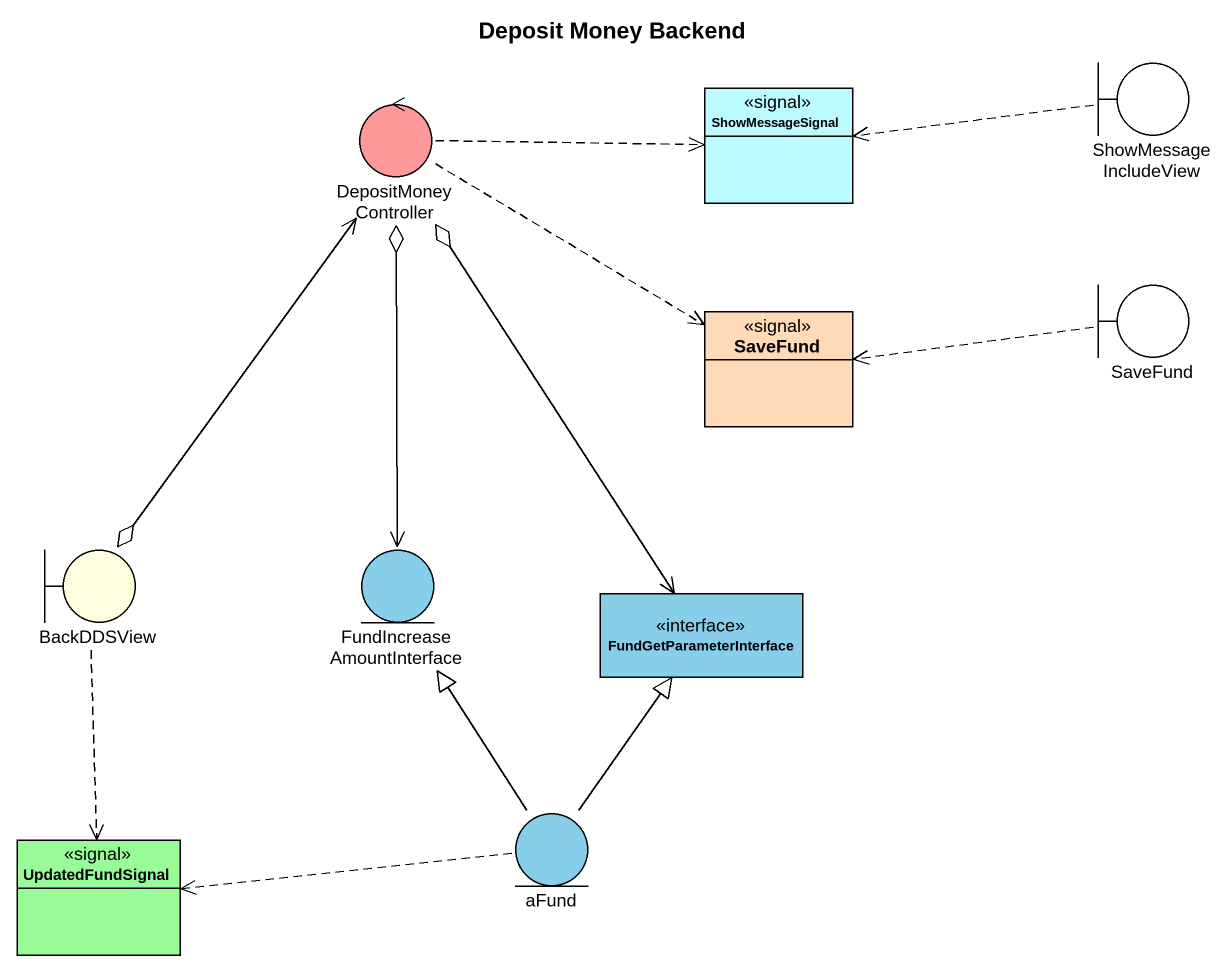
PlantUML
@startuml
title Deposit Money Backend
allowmixing
hide circle
hide empty members
boundary ShowMessageIncludeView
control DepositMoneyController #FF9999
class ShowMessageSignal <<signal>> #BBFAFF
boundary SaveFund
class "SaveFund" as SaveFund_2 <<signal>> #FFDAB9
boundary BackDDSView #FFFFE0
entity FundIncreaseAmountInterface #87CEEB
class FundGetParameterInterface <<interface>> #87CEEB
entity aFund #87CEEB
class UpdatedFundSignal <<signal>> #98FB98
ShowMessageIncludeView .left.> ShowMessageSignal
DepositMoneyController .right.> ShowMessageSignal
DepositMoneyController .right.> SaveFund_2
DepositMoneyController <--o BackDDSView
SaveFund .left.> SaveFund_2
BackDDSView ..> UpdatedFundSignal
FundIncreaseAmountInterface <-up-o DepositMoneyController
FundGetParameterInterface <-up-o DepositMoneyController
aFund -up-|> FundIncreaseAmountInterface
aFund -up-|> FundGetParameterInterface
aFund .left.> UpdatedFundSignal
@enduml
